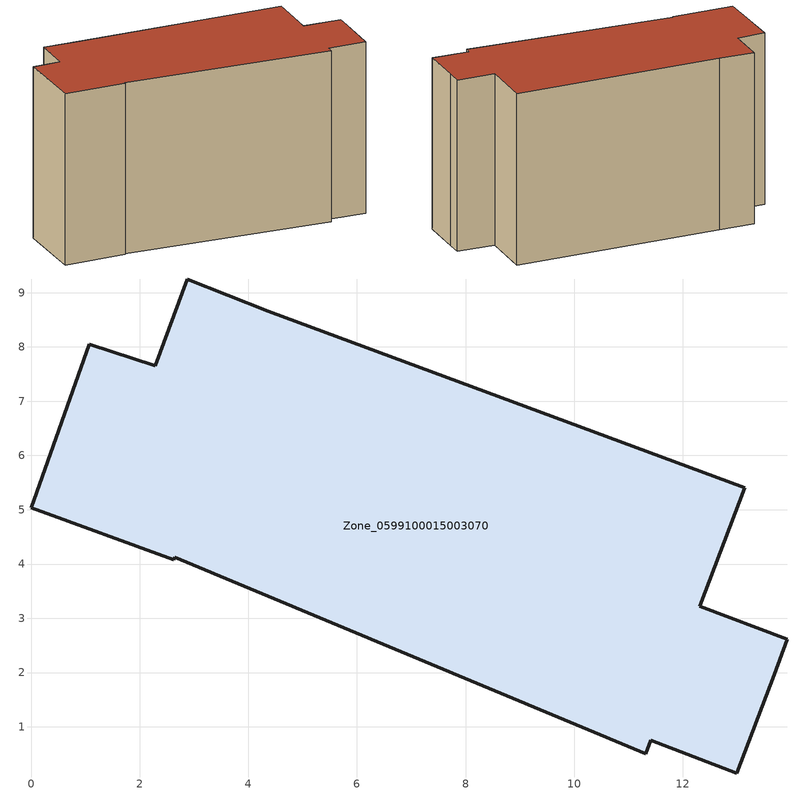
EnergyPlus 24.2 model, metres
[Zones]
Zone_0599100015003070
 floor ground (C_G): 2.64,4.13 2.62,4.08 0,5.04 1.07,8.05 2.28,7.66 2.87,9.25 4.36,8.66 13.15,5.41 12.32,3.22 13.93,2.61 13.69,1.96 13,0.15 11.41,0.75 11.32,0.51 z0.74
 wall outside (C_F): 4.36,8.66 2.87,9.25 2.28,7.66 1.07,8.05 0,5.04 2.62,4.08 2.64,4.13 11.32,0.51 11.41,0.75 13,0.15 13.69,1.96 13.93,2.61 12.32,3.22 13.15,5.41 4.36,8.66 z0.74:8.61
 roof outside (C_R): 2.64,4.13 11.32,0.51 11.41,0.75 13,0.15 13.69,1.96 13.93,2.61 12.32,3.22 13.15,5.41 4.36,8.66 2.87,9.25 2.28,7.66 1.07,8.05 0,5.04 2.62,4.08 z8.61
[BUILDING]
Pand.0599100015003070: North Axis=0; Terrain=City; Loads Convergence Tolerance Value=0.04; Temperature Convergence Tolerance Value=0.4; Solar Distribution=FullExterior; Maximum Number of Warmup Days=25; Minimum Number of Warmup Days=1
[Site:Location]
Rotterdam.The.Hague.AP_ZH_NLD Design_Conditions: Latitude=51.96; Longitude=4.45; Time Zone=1; Elevation=-4.5
[SITE:GROUNDTEMPERATURE:BUILDINGSURFACE]
18, 18, 18, 18, 18, 18, 18, 18, 18, 18, 18, 18
[MATERIAL] Thermal Absorptance=0.9; Solar Absorptance=0.7; Visible Absorptance=0.7
Name | Roughness | Thickness | Conductivity | Density | Specific Heat
G.TC.1965-1974 | MediumSmooth | 0.15 | 0.882353 | 540 | 1210
F.TC.1965-1974 | Rough | 0.3 | 0.697674 | 1920 | 840
R.TC.1965-1974 | MediumRough | 0.2 | 0.232558 | 1500 | 1000
[CONSTRUCTION]
C_G: G.TC.1965-1974
C_F: F.TC.1965-1974
C_R: R.TC.1965-1974
[ZONE]
Zone_0599100015003070: Type=1; Multiplier=1; Ceiling Height=Autocalculate; Volume=Autocalculate; Floor Area=autocalculate; Part of Total Floor Area=Yes
[ZONEINFILTRATION:DESIGNFLOWRATE]
Infil_Zone_0599100015003070: Zone or ZoneList or Space or SpaceList=Zone_0599100015003070; Schedule=AlwaysOn; Design Flow Rate Calculation Method=Flow/Area; Flow Rate per Floor Area=0.003; Constant Term Coefficient=1; Temperature Term Coefficient=0; Velocity Term Coefficient=0; Velocity Squared Term Coefficient=0
[HVACTEMPLATE:ZONE:IDEALLOADSAIRSYSTEM]
Zone_0599100015003070: Maximum Heating Supply Air Temperature=50; Minimum Cooling Supply Air Temperature=13; Maximum Heating Supply Air Humidity Ratio=0.0156; Minimum Cooling Supply Air Humidity Ratio=0.0077; Heating Limit=NoLimit; Cooling Limit=NoLimit; Dehumidification Control Type=ConstantSensibleHeatRatio; Cooling Sensible Heat Ratio=0.7; Dehumidification Setpoint=60; Humidification Control Type=None; Humidification Setpoint=30; Outdoor Air Method=None; Outdoor Air Flow Rate per Person=0.00944; Outdoor Air Flow Rate per Zone Floor Area=0; Outdoor Air Flow Rate per Zone=0; Demand Controlled Ventilation Type=None; Outdoor Air Economizer Type=NoEconomizer; Heat Recovery Type=None; Sensible Heat Recovery Effectiveness=0.7; Latent Heat Recovery Effectiveness=0.65
[ZONECONTROL:THERMOSTAT]
ThermostatControl_Zone_0599100015003070: Zone or ZoneList=Zone_0599100015003070; Control Type Schedule=DualSetpointControlType; Control 1=Thermostat_Zone_0599100015003070; Temperature Difference Between Cutout And Setpoint=0
[THERMOSTATSETPOINT:DUALSETPOINT]
Thermostat_Zone_0599100015003070: Heating Setpoint Temperature Schedule=HeatingSetpoint_Zone_0599100015003070; Cooling Setpoint Temperature Schedule=CoolingSetpoint_Zone_0599100015003070
[SCHEDULE:COMPACT]
HeatingSetpoint_Zone_0599100015003070: Through: 12/31, For: AllDays, Until: 24:00, 21
CoolingSetpoint_Zone_0599100015003070: Through: 12/31, For: AllDays, Until: 24:00, 24
DualSetpointControlType: Through: 12/31, For: AllDays, Until: 24:00, 4
AlwaysOn: Through: 12/31, For: AllDays, Until: 24:00, 1
